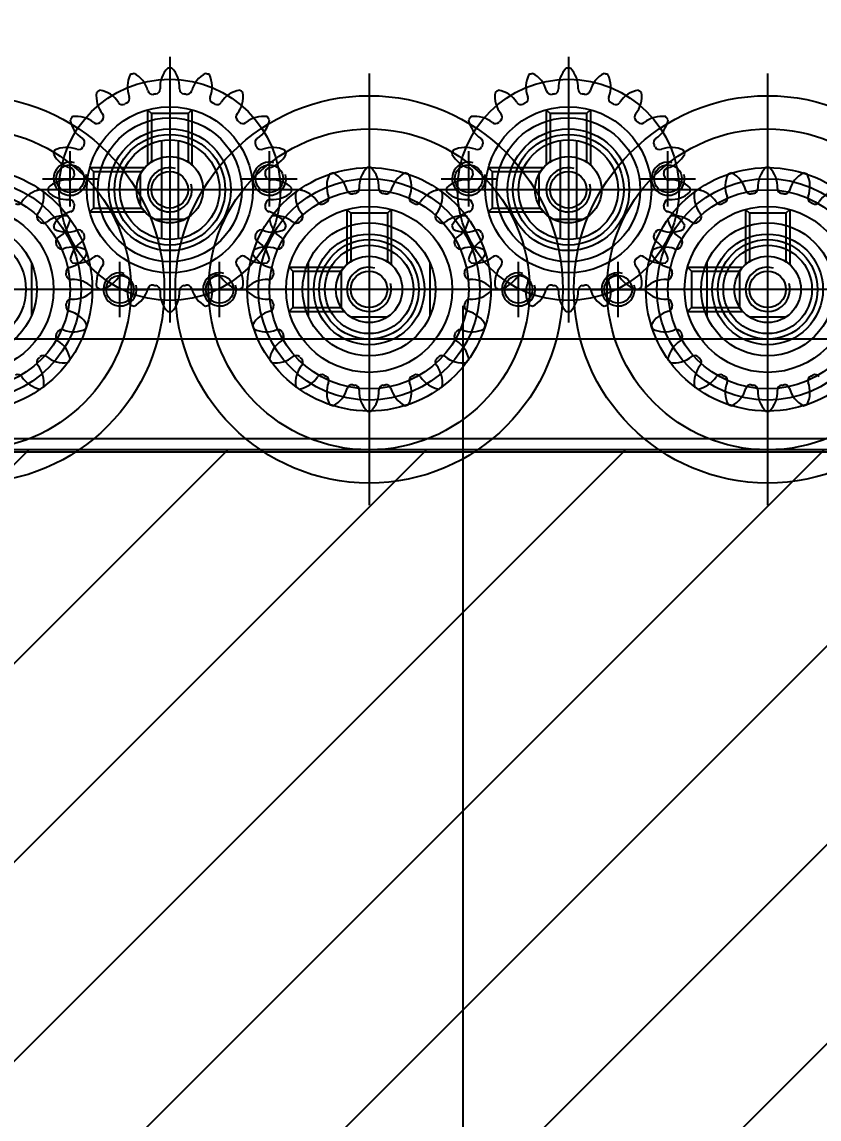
# Model space of a CAD drawing. Header units: inches. Extents: x 0 to 77285, y -118 to 40065.
# Drawn here: x 16660.3 to 16732.3, y 25935.1 to 26034.2 of the extents above; entities that cross this region are included whole.
import ezdxf

# ---------------------------------------------------------------- set-up
doc = ezdxf.new("R2010")
doc.units = ezdxf.units.IN
doc.header["$LTSCALE"] = 5
doc.header["$MEASUREMENT"] = 0
doc.layers.add('A', color=8, linetype='Continuous')
doc.styles.add('SCI', font='')
doc.styles.get('SCI').set_extended_font_data('Gulim')
doc.dimstyles.new('SCH', dxfattribs={"dimtxt": 2.5, "dimasz": 2, "dimexe": 1.25, "dimexo": 0.625, "dimtad": 1, "dimdec": 8, "dimtxsty": 'SCI', "dimcen": 2.5, "dimclrd": 4, "dimclre": 4, "dimclrt": 7, "dimadec": 8, "dimazin": 2, "dimtfac": 1, "dimtdec": 8, "dimtmove": 0, "dimatfit": 3, "dimfxl": 1, "dimarcsym": 0})

# ---------------------------------------------------------------- blocks, each defined once
blk = doc.blocks.new('A$Cc399747e')
h = blk.add_hatch()
h.set_pattern_fill('ANSI31', color=256, scale=4)
h.set_pattern_definition([(45, (8071.277, 63861.461), (-8.980256, 8.980256), [])])
h.paths.add_polyline_path([(891.797, 581), (491.797, 581), (491.797, 281), (891.797, 281)])
at = {"ltscale": 5}
for p, q in [((583.292, 574), (583.292, 268)), ((470.792, 271), (695.792, 271))]:
    blk.add_line(p, q, dxfattribs=at)
for p, q in [((555.797, 247), (555.797, 286)), ((591.797, 247), (591.797, 286)), ((491.797, 281), (891.797, 281)), ((491.797, 281), (891.797, 281)), ((555.797, 254.5), (555.797, 278.5)), ((591.797, 254.5), (591.797, 278.5)), ((554.14, 269.001), (557.454, 269.001)), ((561.297, 264.102), (561.297, 268.898)), ((573.797, 245.5), (573.797, 269.5)), ((586.297, 264.102), (586.297, 268.898)), ((590.14, 269.001), (593.454, 269.001)), ((597.297, 264.102), (597.297, 268.898)), ((609.797, 245.5), (609.797, 269.5)), ((622.297, 264.102), (622.297, 268.898)), ((563.026, 268.5), (558.033, 268.5)), ((558.383, 268.15), (558.033, 268.5)), ((558.298, 268.157), (558.298, 264.843)), ((558.383, 268.021), (558.383, 268.15)), ((562.676, 268.15), (558.383, 268.15)), ((563.026, 268.5), (562.676, 268.15)), ((562.676, 264.85), (562.676, 268.15)), ((599.026, 268.5), (594.033, 268.5)), ((594.383, 268.15), (594.033, 268.5)), ((594.298, 268.157), (594.298, 264.843)), ((594.383, 268.021), (594.383, 268.15)), ((598.676, 268.15), (594.383, 268.15)), ((599.026, 268.5), (598.676, 268.15)), ((598.676, 264.85), (598.676, 268.15)), ((536.297, 266.5), (575.297, 266.5)), ((543.797, 266.5), (567.797, 266.5)), ((572.297, 266.5), (611.297, 266.5)), ((579.797, 266.5), (603.797, 266.5)), ((608.297, 266.5), (647.297, 266.5)), ((615.797, 266.5), (639.797, 266.5)), ((558.383, 264.85), (558.033, 264.5)), ((558.383, 264.85), (558.383, 264.979)), ((562.676, 264.85), (558.383, 264.85)), ((563.026, 264.5), (562.676, 264.85)), ((594.383, 264.85), (594.033, 264.5)), ((594.383, 264.85), (594.383, 264.979)), ((598.676, 264.85), (594.383, 264.85)), ((599.026, 264.5), (598.676, 264.85)), ((553.797, 259.272), (553.797, 264.264)), ((554.147, 263.914), (553.797, 264.264)), ((554.147, 263.914), (554.277, 263.914)), ((554.147, 259.622), (554.147, 263.914)), ((557.318, 263.914), (557.447, 263.914)), ((557.447, 263.914), (557.797, 264.264)), ((557.447, 259.622), (557.447, 263.914)), ((557.797, 259.272), (557.797, 264.264)), ((563.026, 264.5), (558.033, 264.5)), ((589.797, 259.272), (589.797, 264.264)), ((590.147, 263.914), (589.797, 264.264)), ((590.147, 263.914), (590.277, 263.914)), ((590.147, 259.622), (590.147, 263.914)), ((593.318, 263.914), (593.447, 263.914)), ((593.447, 263.914), (593.797, 264.264)), ((593.447, 259.622), (593.447, 263.914)), ((593.797, 259.272), (593.797, 264.264)), ((599.026, 264.5), (594.033, 264.5)), ((573.797, 252), (573.797, 263)), ((609.797, 252), (609.797, 263)), ((573.047, 253.063), (573.047, 261.937)), ((574.547, 253.063), (574.547, 261.937)), ((609.047, 253.063), (609.047, 261.937)), ((610.547, 253.063), (610.547, 261.937)), ((575.22, 260.141), (572.374, 260.141)), ((611.22, 260.141), (608.374, 260.141)), ((553.797, 259.272), (554.147, 259.622)), ((554.147, 259.622), (557.447, 259.622)), ((557.797, 259.272), (557.447, 259.622)), ((581.026, 259.5), (576.033, 259.5)), ((576.383, 259.15), (576.033, 259.5)), ((576.383, 259.021), (576.383, 259.15)), ((580.676, 259.15), (576.383, 259.15)), ((576.438, 258.923), (576.438, 256.077)), ((581.026, 259.5), (580.676, 259.15)), ((580.676, 255.85), (580.676, 259.15)), ((589.797, 259.272), (590.147, 259.622)), ((590.147, 259.622), (593.447, 259.622)), ((593.797, 259.272), (593.447, 259.622)), ((617.026, 259.5), (612.033, 259.5)), ((612.383, 259.15), (612.033, 259.5)), ((612.383, 259.021), (612.383, 259.15)), ((616.676, 259.15), (612.383, 259.15)), ((612.438, 258.923), (612.438, 256.077)), ((617.026, 259.5), (616.676, 259.15)), ((616.676, 255.85), (616.676, 259.15)), ((561.797, 257.5), (585.797, 257.5)), ((568.297, 257.5), (579.297, 257.5)), ((597.797, 257.5), (621.797, 257.5)), ((604.297, 257.5), (615.297, 257.5)), ((576.383, 255.85), (576.033, 255.5)), ((576.383, 255.85), (576.383, 255.979)), ((580.676, 255.85), (576.383, 255.85)), ((581.026, 255.5), (580.676, 255.85)), ((612.383, 255.85), (612.033, 255.5)), ((612.383, 255.85), (612.383, 255.979)), ((616.676, 255.85), (612.383, 255.85)), ((617.026, 255.5), (616.676, 255.85)), ((571.797, 250.272), (571.797, 255.264)), ((572.147, 254.914), (571.797, 255.264)), ((572.147, 254.914), (572.277, 254.914)), ((572.147, 250.622), (572.147, 254.914)), ((575.318, 254.914), (575.447, 254.914)), ((575.447, 254.914), (575.797, 255.264)), ((575.447, 250.622), (575.447, 254.914)), ((575.797, 250.272), (575.797, 255.264)), ((581.026, 255.5), (576.033, 255.5)), ((607.797, 250.272), (607.797, 255.264)), ((608.147, 254.914), (607.797, 255.264)), ((608.147, 254.914), (608.277, 254.914)), ((608.147, 250.622), (608.147, 254.914)), ((611.318, 254.914), (611.447, 254.914)), ((611.447, 254.914), (611.797, 255.264)), ((611.447, 250.622), (611.447, 254.914)), ((611.797, 250.272), (611.797, 255.264)), ((617.026, 255.5), (612.033, 255.5)), ((571.797, 250.272), (572.147, 250.622)), ((572.147, 250.622), (575.447, 250.622)), ((575.797, 250.272), (575.447, 250.622)), ((607.797, 250.272), (608.147, 250.622)), ((608.147, 250.622), (611.447, 250.622)), ((611.797, 250.272), (611.447, 250.622))]:
    blk.add_line(p, q)
at = {"ltscale": 3}
for p, q in [((213.792, 281.2), (1040.797, 281.2)), ((213.792, 280), (1040.797, 280)), ((213.792, 280), (1040.797, 280)), ((555.797, 253.5), (555.797, 279.5)), ((591.797, 253.5), (591.797, 279.5)), ((569.297, 269), (569.297, 264)), ((578.297, 269), (578.297, 264)), ((605.297, 269), (605.297, 264)), ((614.297, 269), (614.297, 264)), ((542.797, 266.5), (568.797, 266.5)), ((571.797, 266.5), (566.797, 266.5)), ((580.797, 266.5), (575.797, 266.5)), ((578.797, 266.5), (604.797, 266.5)), ((607.797, 266.5), (602.797, 266.5)), ((616.797, 266.5), (611.797, 266.5)), ((614.797, 266.5), (640.797, 266.5)), ((573.797, 250), (573.797, 265)), ((609.797, 250), (609.797, 265)), ((564.797, 259), (564.797, 254)), ((582.797, 259), (582.797, 254)), ((600.797, 259), (600.797, 254)), ((618.797, 259), (618.797, 254)), ((566.297, 257.5), (581.297, 257.5)), ((602.297, 257.5), (617.297, 257.5)), ((567.297, 256.5), (562.297, 256.5)), ((585.297, 256.5), (580.297, 256.5)), ((603.297, 256.5), (598.297, 256.5)), ((621.297, 256.5), (616.297, 256.5))]:
    blk.add_line(p, q, dxfattribs=at)
for centre, radius in [((555.797, 266.5), 17.5), ((591.797, 266.5), 17.5), ((627.797, 266.5), 17.5), ((555.797, 266.5), 14.5), ((591.797, 266.5), 14.5), ((627.797, 266.5), 14.5), ((555.797, 266.5), 10), ((591.797, 266.5), 10), ((627.797, 266.5), 10), ((555.797, 266.5), 7.5), ((591.797, 266.5), 7.5), ((627.797, 266.5), 7.5), ((555.797, 266.5), 6), ((591.797, 266.5), 6), ((627.797, 266.5), 6), ((555.797, 266.5), 5), ((555.797, 266.5), 4.5), ((591.797, 266.5), 5), ((591.797, 266.5), 4.5), ((627.797, 266.5), 5), ((555.797, 266.5), 4), ((591.797, 266.5), 4), ((555.797, 266.5), 3), ((555.797, 266.5), 3), ((591.797, 266.5), 3), ((591.797, 266.5), 3), ((555.797, 266.5), 1.65), ((591.797, 266.5), 1.65), ((573.797, 257.5), 10), ((609.797, 257.5), 10), ((573.797, 257.5), 7.5), ((609.797, 257.5), 7.5), ((573.797, 257.5), 5), ((573.797, 257.5), 4.5), ((573.797, 257.5), 4.5), ((609.797, 257.5), 5), ((609.797, 257.5), 4.5), ((609.797, 257.5), 4.5), ((573.797, 257.5), 3), ((573.797, 257.5), 3), ((609.797, 257.5), 3), ((609.797, 257.5), 3), ((573.797, 257.5), 1.65), ((609.797, 257.5), 1.65)]:
    blk.add_circle(centre, radius)
for centre, radius in [((555.797, 266.5), 11), ((591.797, 266.5), 11), ((627.797, 266.5), 11), ((555.797, 266.5), 9), ((591.797, 266.5), 9), ((627.797, 266.5), 9), ((569.297, 266.5), 1.25), ((578.297, 266.5), 1.25), ((605.297, 266.5), 1.25), ((614.297, 266.5), 1.25), ((573.797, 257.5), 6.5), ((609.797, 257.5), 6.5), ((573.797, 257.5), 5.5), ((609.797, 257.5), 5.5), ((564.797, 256.5), 1.25), ((582.797, 256.5), 1.25), ((600.797, 256.5), 1.25), ((618.797, 256.5), 1.25)]:
    blk.add_circle(centre, radius, dxfattribs=at)
for centre, radius, start, end in [((554.47, 275.803), 2.5, 153.86546, 201.15785), ((555.797, 266.5), 11, 108, 108.94936), ((555.797, 266.5), 11, 107.05064, 108), ((551.403, 274.806), 2.5, 14.84215, 62.13454), ((557.409, 275.758), 2.5, 135.86546, 183.15785), ((555.797, 266.5), 11, 90, 90.94936), ((555.797, 266.5), 11, 89.05064, 90), ((554.185, 275.758), 2.5, 356.84215, 44.13454), ((560.191, 274.806), 2.5, 117.86546, 165.15785), ((555.797, 266.5), 11, 72, 72.94936), ((555.797, 266.5), 11, 71.05064, 72), ((557.125, 275.803), 2.5, 338.84215, 26.13454), ((590.47, 275.803), 2.5, 153.86546, 201.15785), ((591.797, 266.5), 11, 108, 108.94936), ((591.797, 266.5), 11, 107.05064, 108), ((587.403, 274.806), 2.5, 14.84215, 62.13454), ((593.409, 275.758), 2.5, 135.86546, 183.15785), ((591.797, 266.5), 11, 90, 90.94936), ((591.797, 266.5), 11, 89.05064, 90), ((590.185, 275.758), 2.5, 356.84215, 44.13454), ((596.191, 274.806), 2.5, 117.86546, 165.15785), ((591.797, 266.5), 11, 72, 72.94936), ((591.797, 266.5), 11, 71.05064, 72), ((593.125, 275.803), 2.5, 338.84215, 26.13454), ((554.472, 275.596), 0.442, 278.28904, 3.15785), ((557.122, 275.596), 0.442, 176.84215, 261.71096), ((590.472, 275.596), 0.442, 278.28904, 3.15785), ((593.122, 275.596), 0.442, 176.84215, 261.71096), ((551.726, 274.741), 0.442, 296.28904, 21.15785), ((554.247, 275.56), 0.442, 194.84215, 279.71096), ((555.797, 266.5), 8.75, 99, 99.71096), ((555.797, 266.5), 8.75, 98.28904, 99), ((555.797, 266.5), 8.75, 81, 81.71096), ((555.797, 266.5), 8.75, 80.28904, 81), ((557.348, 275.56), 0.442, 260.28904, 345.15785), ((559.868, 274.741), 0.442, 158.84215, 243.71096), ((562.543, 273.042), 2.5, 99.86546, 147.15785), ((559.935, 274.937), 2.5, 320.84215, 8.13454), ((555.797, 266.5), 11, 54, 54.94936), ((555.797, 266.5), 11, 53.05064, 54), ((587.66, 274.937), 2.5, 171.86546, 219.15785), ((591.797, 266.5), 11, 126, 126.94936), ((591.797, 266.5), 11, 125.05064, 126), ((585.052, 273.042), 2.5, 32.84215, 80.13454), ((587.726, 274.741), 0.442, 296.28904, 21.15785), ((590.247, 275.56), 0.442, 194.84215, 279.71096), ((591.797, 266.5), 8.75, 99, 99.71096), ((591.797, 266.5), 8.75, 98.28904, 99), ((591.797, 266.5), 8.75, 81, 81.71096), ((591.797, 266.5), 8.75, 80.28904, 81), ((593.348, 275.56), 0.442, 260.28904, 345.15785), ((595.868, 274.741), 0.442, 158.84215, 243.71096), ((598.543, 273.042), 2.5, 99.86546, 147.15785), ((595.935, 274.937), 2.5, 320.84215, 8.13454), ((591.797, 266.5), 11, 54, 54.94936), ((591.797, 266.5), 11, 53.05064, 54), ((623.66, 274.937), 2.5, 171.86546, 219.15785), ((627.797, 266.5), 11, 126, 126.94936), ((627.797, 266.5), 11, 125.05064, 126), ((621.052, 273.042), 2.5, 32.84215, 80.13454), ((551.523, 274.637), 0.442, 212.84215, 297.71096), ((555.797, 266.5), 8.75, 117, 117.71096), ((555.797, 266.5), 8.75, 116.28904, 117), ((555.797, 266.5), 8.75, 63, 63.71096), ((555.797, 266.5), 8.75, 62.28904, 63), ((560.071, 274.637), 0.442, 242.28904, 327.15785), ((587.523, 274.637), 0.442, 212.84215, 297.71096), ((591.797, 266.5), 8.75, 117, 117.71096), ((591.797, 266.5), 8.75, 116.28904, 117), ((591.797, 266.5), 8.75, 63, 63.71096), ((591.797, 266.5), 8.75, 62.28904, 63), ((596.071, 274.637), 0.442, 242.28904, 327.15785), ((623.523, 274.637), 0.442, 212.84215, 297.71096), ((562.215, 273.08), 0.442, 140.84215, 225.71096), ((555.797, 266.5), 8.75, 45, 45.71096), ((555.797, 266.5), 8.75, 44.28904, 45), ((564.234, 270.637), 2.5, 81.86546, 129.15785), ((562.339, 273.246), 2.5, 302.84215, 350.13454), ((555.797, 266.5), 11, 36, 36.94936), ((555.797, 266.5), 11, 35.05064, 36), ((591.797, 266.5), 11, 144, 144.94936), ((585.255, 273.246), 2.5, 189.86546, 237.15785), ((591.797, 266.5), 11, 143.05064, 144), ((583.36, 270.637), 2.5, 50.84215, 98.13454), ((591.797, 266.5), 8.75, 135, 135.71096), ((591.797, 266.5), 8.75, 134.28904, 135), ((585.379, 273.08), 0.442, 314.28904, 39.15785), ((598.215, 273.08), 0.442, 140.84215, 225.71096), ((591.797, 266.5), 8.75, 45, 45.71096), ((591.797, 266.5), 8.75, 44.28904, 45), ((600.234, 270.637), 2.5, 81.86546, 129.15785), ((598.339, 273.246), 2.5, 302.84215, 350.13454), ((591.797, 266.5), 11, 36, 36.94936), ((591.797, 266.5), 11, 35.05064, 36), ((627.797, 266.5), 11, 144, 144.94936), ((621.255, 273.246), 2.5, 189.86546, 237.15785), ((627.797, 266.5), 11, 143.05064, 144), ((619.36, 270.637), 2.5, 50.84215, 98.13454), ((627.797, 266.5), 8.75, 135, 135.71096), ((627.797, 266.5), 8.75, 134.28904, 135), ((621.379, 273.08), 0.442, 314.28904, 39.15785), ((562.377, 272.918), 0.442, 224.28904, 309.15785), ((585.218, 272.918), 0.442, 230.84215, 315.71096), ((598.377, 272.918), 0.442, 224.28904, 309.15785), ((621.218, 272.918), 0.442, 230.84215, 315.71096), ((563.935, 270.774), 0.442, 122.84215, 207.71096), ((583.66, 270.774), 0.442, 332.28904, 57.15785), ((599.935, 270.774), 0.442, 122.84215, 207.71096), ((619.66, 270.774), 0.442, 332.28904, 57.15785), ((555.797, 266.5), 8.75, 27, 27.71096), ((555.797, 266.5), 8.75, 26.28904, 27), ((564.038, 270.571), 0.442, 206.28904, 291.15785), ((565.1, 267.828), 2.5, 63.86546, 111.15785), ((564.104, 270.894), 2.5, 284.84215, 332.13454), ((555.797, 266.5), 11, 18, 18.94936), ((555.797, 266.5), 11, 17.05064, 18), ((591.797, 266.5), 11, 162, 162.94936), ((583.491, 270.894), 2.5, 207.86546, 255.15785), ((591.797, 266.5), 11, 161.05064, 162), ((582.495, 267.828), 2.5, 68.84215, 116.13454), ((583.556, 270.571), 0.442, 248.84215, 333.71096), ((591.797, 266.5), 8.75, 153, 153.71096), ((591.797, 266.5), 8.75, 152.28904, 153), ((591.797, 266.5), 8.75, 27, 27.71096), ((591.797, 266.5), 8.75, 26.28904, 27), ((600.038, 270.571), 0.442, 206.28904, 291.15785), ((601.1, 267.828), 2.5, 63.86546, 111.15785), ((600.104, 270.894), 2.5, 284.84215, 332.13454), ((591.797, 266.5), 11, 18, 18.94936), ((591.797, 266.5), 11, 17.05064, 18), ((627.797, 266.5), 11, 162, 162.94936), ((619.491, 270.894), 2.5, 207.86546, 255.15785), ((627.797, 266.5), 11, 161.05064, 162), ((618.495, 267.828), 2.5, 68.84215, 116.13454), ((619.556, 270.571), 0.442, 248.84215, 333.71096), ((627.797, 266.5), 8.75, 153, 153.71096), ((627.797, 266.5), 8.75, 152.28904, 153), ((555.797, 266.5), 2, 255, 195), ((564.857, 268.051), 0.442, 104.84215, 189.71096), ((555.797, 266.5), 8.75, 9, 9.71096), ((555.797, 266.5), 8.75, 8.28904, 9), ((564.893, 267.825), 0.442, 188.28904, 273.15785), ((572.47, 266.803), 2.5, 153.86546, 201.15785), ((573.797, 257.5), 11, 108, 108.94936), ((573.797, 257.5), 11, 107.05064, 108), ((569.403, 265.806), 2.5, 14.84215, 62.13454), ((575.409, 266.758), 2.5, 135.86546, 183.15785), ((573.797, 257.5), 11, 90, 90.94936), ((573.797, 257.5), 11, 89.05064, 90), ((572.185, 266.758), 2.5, 356.84215, 44.13454), ((578.191, 265.806), 2.5, 117.86546, 165.15785), ((573.797, 257.5), 11, 72, 72.94936), ((573.797, 257.5), 11, 71.05064, 72), ((575.125, 266.803), 2.5, 338.84215, 26.13454), ((582.702, 267.825), 0.442, 266.84215, 351.71096), ((582.737, 268.051), 0.442, 350.28904, 75.15785), ((591.797, 266.5), 8.75, 171, 171.71096), ((591.797, 266.5), 8.75, 170.28904, 171), ((591.797, 266.5), 2, 255, 195), ((600.857, 268.051), 0.442, 104.84215, 189.71096), ((591.797, 266.5), 8.75, 9, 9.71096), ((591.797, 266.5), 8.75, 8.28904, 9), ((600.893, 267.825), 0.442, 188.28904, 273.15785), ((608.47, 266.803), 2.5, 153.86546, 201.15785), ((609.797, 257.5), 11, 108, 108.94936), ((609.797, 257.5), 11, 107.05064, 108), ((605.403, 265.806), 2.5, 14.84215, 62.13454), ((611.409, 266.758), 2.5, 135.86546, 183.15785), ((609.797, 257.5), 11, 90, 90.94936), ((609.797, 257.5), 11, 89.05064, 90), ((608.185, 266.758), 2.5, 356.84215, 44.13454), ((614.191, 265.806), 2.5, 117.86546, 165.15785), ((609.797, 257.5), 11, 72, 72.94936), ((609.797, 257.5), 11, 71.05064, 72), ((611.125, 266.803), 2.5, 338.84215, 26.13454), ((618.702, 267.825), 0.442, 266.84215, 351.71096), ((618.737, 268.051), 0.442, 350.28904, 75.15785), ((627.797, 266.5), 8.75, 171, 171.71096), ((627.797, 266.5), 8.75, 170.28904, 171), ((565.055, 264.888), 2.5, 45.86546, 93.15785), ((555.797, 266.5), 11, 360, 0.94936), ((591.797, 266.5), 11, 179.05064, 180), ((582.54, 264.888), 2.5, 86.84215, 134.13454), ((601.055, 264.888), 2.5, 45.86546, 93.15785), ((591.797, 266.5), 11, 360, 0.94936), ((627.797, 266.5), 11, 179.05064, 180), ((618.54, 264.888), 2.5, 86.84215, 134.13454), ((565.055, 268.112), 2.5, 266.84215, 314.13454), ((555.797, 266.5), 11, 359.05064, 0), ((569.66, 265.937), 2.5, 171.86546, 219.15785), ((573.797, 257.5), 11, 126, 126.94936), ((573.797, 257.5), 11, 125.05064, 126), ((567.052, 264.042), 2.5, 32.84215, 80.13454), ((569.726, 265.741), 0.442, 296.28904, 21.15785), ((572.247, 266.56), 0.442, 194.84215, 279.71096), ((573.797, 257.5), 8.75, 99, 99.71096), ((573.797, 257.5), 8.75, 98.28904, 99), ((572.472, 266.596), 0.442, 278.28904, 3.15785), ((575.122, 266.596), 0.442, 176.84215, 261.71096), ((573.797, 257.5), 8.75, 81, 81.71096), ((573.797, 257.5), 8.75, 80.28904, 81), ((575.348, 266.56), 0.442, 260.28904, 345.15785), ((577.868, 265.741), 0.442, 158.84215, 243.71096), ((580.543, 264.042), 2.5, 99.86546, 147.15785), ((577.935, 265.937), 2.5, 320.84215, 8.13454), ((573.797, 257.5), 11, 54, 54.94936), ((573.797, 257.5), 11, 53.05064, 54), ((591.797, 266.5), 11, 180, 180.94936), ((582.54, 268.112), 2.5, 225.86546, 273.15785), ((601.055, 268.112), 2.5, 266.84215, 314.13454), ((591.797, 266.5), 11, 359.05064, 0), ((605.66, 265.937), 2.5, 171.86546, 219.15785), ((609.797, 257.5), 11, 126, 126.94936), ((609.797, 257.5), 11, 125.05064, 126), ((603.052, 264.042), 2.5, 32.84215, 80.13454), ((605.726, 265.741), 0.442, 296.28904, 21.15785), ((608.247, 266.56), 0.442, 194.84215, 279.71096), ((609.797, 257.5), 8.75, 99, 99.71096), ((609.797, 257.5), 8.75, 98.28904, 99), ((608.472, 266.596), 0.442, 278.28904, 3.15785), ((611.122, 266.596), 0.442, 176.84215, 261.71096), ((609.797, 257.5), 8.75, 81, 81.71096), ((609.797, 257.5), 8.75, 80.28904, 81), ((611.348, 266.56), 0.442, 260.28904, 345.15785), ((613.868, 265.741), 0.442, 158.84215, 243.71096), ((616.543, 264.042), 2.5, 99.86546, 147.15785), ((613.935, 265.937), 2.5, 320.84215, 8.13454), ((609.797, 257.5), 11, 54, 54.94936), ((609.797, 257.5), 11, 53.05064, 54), ((627.797, 266.5), 11, 180, 180.94936), ((618.54, 268.112), 2.5, 225.86546, 273.15785), ((564.857, 264.95), 0.442, 170.28904, 255.15785), ((555.797, 266.5), 8.75, 350.28904, 351), ((555.797, 266.5), 8.75, 351, 351.71096), ((564.893, 265.175), 0.442, 86.84215, 171.71096), ((569.523, 265.637), 0.442, 212.84215, 297.71096), ((573.797, 257.5), 8.75, 117, 117.71096), ((573.797, 257.5), 8.75, 116.28904, 117), ((573.797, 257.5), 8.75, 63, 63.71096), ((573.797, 257.5), 8.75, 62.28904, 63), ((578.071, 265.637), 0.442, 242.28904, 327.15785), ((582.702, 265.175), 0.442, 8.28904, 93.15785), ((582.737, 264.95), 0.442, 284.84215, 9.71096), ((591.797, 266.5), 8.75, 188.28904, 189), ((591.797, 266.5), 8.75, 189, 189.71096), ((600.857, 264.95), 0.442, 170.28904, 255.15785), ((591.797, 266.5), 8.75, 350.28904, 351), ((591.797, 266.5), 8.75, 351, 351.71096), ((600.893, 265.175), 0.442, 86.84215, 171.71096), ((605.523, 265.637), 0.442, 212.84215, 297.71096), ((609.797, 257.5), 8.75, 117, 117.71096), ((609.797, 257.5), 8.75, 116.28904, 117), ((609.797, 257.5), 8.75, 63, 63.71096), ((609.797, 257.5), 8.75, 62.28904, 63), ((614.071, 265.637), 0.442, 242.28904, 327.15785), ((618.702, 265.175), 0.442, 8.28904, 93.15785), ((618.737, 264.95), 0.442, 284.84215, 9.71096), ((627.797, 266.5), 8.75, 188.28904, 189), ((627.797, 266.5), 8.75, 189, 189.71096), ((564.104, 262.106), 2.5, 27.86546, 75.15785), ((573.797, 257.5), 11, 144, 144.94936), ((567.255, 264.246), 2.5, 189.86546, 237.15785), ((573.797, 257.5), 11, 143.05064, 144), ((565.36, 261.637), 2.5, 50.84215, 98.13454), ((573.797, 257.5), 8.75, 134.28904, 135), ((567.379, 264.08), 0.442, 314.28904, 39.15785), ((580.215, 264.08), 0.442, 140.84215, 225.71096), ((573.797, 257.5), 8.75, 45, 45.71096), ((582.234, 261.637), 2.5, 81.86546, 129.15785), ((583.491, 262.106), 2.5, 104.84215, 152.13454), ((580.339, 264.246), 2.5, 302.84215, 350.13454), ((573.797, 257.5), 11, 36, 36.94936), ((573.797, 257.5), 11, 35.05064, 36), ((600.104, 262.106), 2.5, 27.86546, 75.15785), ((609.797, 257.5), 11, 144, 144.94936), ((603.255, 264.246), 2.5, 189.86546, 237.15785), ((609.797, 257.5), 11, 143.05064, 144), ((601.36, 261.637), 2.5, 50.84215, 98.13454), ((609.797, 257.5), 8.75, 134.28904, 135), ((603.379, 264.08), 0.442, 314.28904, 39.15785), ((616.215, 264.08), 0.442, 140.84215, 225.71096), ((609.797, 257.5), 8.75, 45, 45.71096), ((618.234, 261.637), 2.5, 81.86546, 129.15785), ((619.491, 262.106), 2.5, 104.84215, 152.13454), ((616.339, 264.246), 2.5, 302.84215, 350.13454), ((609.797, 257.5), 11, 36, 36.94936), ((609.797, 257.5), 11, 35.05064, 36), ((564.038, 262.429), 0.442, 68.84215, 153.71096), ((565.1, 265.172), 2.5, 248.84215, 296.13454), ((555.797, 266.5), 11, 341.05064, 342), ((555.797, 266.5), 11, 342, 342.94936), ((567.218, 263.918), 0.442, 230.84215, 315.71096), ((573.797, 257.5), 8.75, 135, 135.71096), ((573.797, 257.5), 8.75, 44.28904, 45), ((580.377, 263.918), 0.442, 224.28904, 309.15785), ((591.797, 266.5), 11, 197.05064, 198), ((591.797, 266.5), 11, 198, 198.94936), ((582.495, 265.172), 2.5, 243.86546, 291.15785), ((583.556, 262.429), 0.442, 26.28904, 111.15785), ((600.038, 262.429), 0.442, 68.84215, 153.71096), ((601.1, 265.172), 2.5, 248.84215, 296.13454), ((591.797, 266.5), 11, 341.05064, 342), ((591.797, 266.5), 11, 342, 342.94936), ((603.218, 263.918), 0.442, 230.84215, 315.71096), ((609.797, 257.5), 8.75, 135, 135.71096), ((609.797, 257.5), 8.75, 44.28904, 45), ((616.377, 263.918), 0.442, 224.28904, 309.15785), ((627.797, 266.5), 11, 197.05064, 198), ((627.797, 266.5), 11, 198, 198.94936), ((618.495, 265.172), 2.5, 243.86546, 291.15785), ((619.556, 262.429), 0.442, 26.28904, 111.15785), ((563.935, 262.226), 0.442, 152.28904, 237.15785), ((555.797, 266.5), 8.75, 332.28904, 333), ((555.797, 266.5), 8.75, 333, 333.71096), ((562.339, 259.754), 2.5, 9.86546, 57.15785), ((565.66, 261.774), 0.442, 332.28904, 57.15785), ((581.935, 261.774), 0.442, 122.84215, 207.71096), ((585.255, 259.754), 2.5, 122.84215, 170.13454), ((583.66, 262.226), 0.442, 302.84215, 27.71096), ((591.797, 266.5), 8.75, 206.28904, 207), ((591.797, 266.5), 8.75, 207, 207.71096), ((599.935, 262.226), 0.442, 152.28904, 237.15785), ((591.797, 266.5), 8.75, 332.28904, 333), ((591.797, 266.5), 8.75, 333, 333.71096), ((598.339, 259.754), 2.5, 9.86546, 57.15785), ((601.66, 261.774), 0.442, 332.28904, 57.15785), ((617.935, 261.774), 0.442, 122.84215, 207.71096), ((621.255, 259.754), 2.5, 122.84215, 170.13454), ((619.66, 262.226), 0.442, 302.84215, 27.71096), ((627.797, 266.5), 8.75, 206.28904, 207), ((627.797, 266.5), 8.75, 207, 207.71096), ((573.797, 257.5), 11, 162, 162.94936), ((565.491, 261.894), 2.5, 207.86546, 255.15785), ((573.797, 257.5), 11, 161.05064, 162), ((564.495, 258.828), 2.5, 68.84215, 116.13454), ((565.556, 261.571), 0.442, 248.84215, 333.71096), ((573.797, 257.5), 8.75, 153, 153.71096), ((573.797, 257.5), 8.75, 152.28904, 153), ((573.797, 257.5), 8.75, 27, 27.71096), ((573.797, 257.5), 8.75, 26.28904, 27), ((582.038, 261.571), 0.442, 206.28904, 291.15785), ((583.1, 258.828), 2.5, 63.86546, 111.15785), ((582.104, 261.894), 2.5, 284.84215, 332.13454), ((573.797, 257.5), 11, 18, 18.94936), ((573.797, 257.5), 11, 17.05064, 18), ((609.797, 257.5), 11, 162, 162.94936), ((601.491, 261.894), 2.5, 207.86546, 255.15785), ((609.797, 257.5), 11, 161.05064, 162), ((600.495, 258.828), 2.5, 68.84215, 116.13454), ((601.556, 261.571), 0.442, 248.84215, 333.71096), ((609.797, 257.5), 8.75, 153, 153.71096), ((609.797, 257.5), 8.75, 152.28904, 153), ((609.797, 257.5), 8.75, 27, 27.71096), ((609.797, 257.5), 8.75, 26.28904, 27), ((618.038, 261.571), 0.442, 206.28904, 291.15785), ((619.1, 258.828), 2.5, 63.86546, 111.15785), ((618.104, 261.894), 2.5, 284.84215, 332.13454), ((609.797, 257.5), 11, 18, 18.94936), ((609.797, 257.5), 11, 17.05064, 18), ((562.215, 259.921), 0.442, 134.28904, 219.15785), ((555.797, 266.5), 8.75, 314.28904, 315), ((555.797, 266.5), 8.75, 315, 315.71096), ((562.377, 260.082), 0.442, 50.84215, 135.71096), ((564.234, 262.363), 2.5, 230.84215, 278.13454), ((555.797, 266.5), 11, 323.05064, 324), ((555.797, 266.5), 11, 324, 324.94936), ((591.797, 266.5), 11, 215.05064, 216), ((591.797, 266.5), 11, 216, 216.94936), ((583.36, 262.363), 2.5, 261.86546, 309.15785), ((585.218, 260.082), 0.442, 44.28904, 129.15785), ((591.797, 266.5), 8.75, 224.28904, 225), ((591.797, 266.5), 8.75, 225, 225.71096), ((585.379, 259.921), 0.442, 320.84215, 45.71096), ((598.215, 259.921), 0.442, 134.28904, 219.15785), ((591.797, 266.5), 8.75, 314.28904, 315), ((591.797, 266.5), 8.75, 315, 315.71096), ((598.377, 260.082), 0.442, 50.84215, 135.71096), ((600.234, 262.363), 2.5, 230.84215, 278.13454), ((591.797, 266.5), 11, 323.05064, 324), ((591.797, 266.5), 11, 324, 324.94936), ((627.797, 266.5), 11, 215.05064, 216), ((627.797, 266.5), 11, 216, 216.94936), ((619.36, 262.363), 2.5, 261.86546, 309.15785), ((621.218, 260.082), 0.442, 44.28904, 129.15785), ((627.797, 266.5), 8.75, 224.28904, 225), ((627.797, 266.5), 8.75, 225, 225.71096), ((621.379, 259.921), 0.442, 320.84215, 45.71096), ((551.523, 258.363), 0.442, 62.28904, 147.15785), ((555.797, 266.5), 8.75, 242.28904, 243), ((555.797, 266.5), 8.75, 297, 297.71096), ((560.071, 258.363), 0.442, 32.84215, 117.71096), ((559.935, 258.063), 2.5, 351.86546, 39.15785), ((564.702, 258.825), 0.442, 266.84215, 351.71096), ((564.737, 259.051), 0.442, 350.28904, 75.15785), ((573.797, 257.5), 8.75, 171, 171.71096), ((573.797, 257.5), 8.75, 170.28904, 171), ((573.797, 257.5), 2, 255, 195), ((582.857, 259.051), 0.442, 104.84215, 189.71096), ((573.797, 257.5), 8.75, 9, 9.71096), ((573.797, 257.5), 8.75, 8.28904, 9), ((582.893, 258.825), 0.442, 188.28904, 273.15785), ((587.66, 258.063), 2.5, 140.84215, 188.13454), ((587.523, 258.363), 0.442, 62.28904, 147.15785), ((591.797, 266.5), 8.75, 242.28904, 243), ((591.797, 266.5), 8.75, 297, 297.71096), ((596.071, 258.363), 0.442, 32.84215, 117.71096), ((595.935, 258.063), 2.5, 351.86546, 39.15785), ((600.702, 258.825), 0.442, 266.84215, 351.71096), ((600.737, 259.051), 0.442, 350.28904, 75.15785), ((609.797, 257.5), 8.75, 171, 171.71096), ((609.797, 257.5), 8.75, 170.28904, 171), ((609.797, 257.5), 2, 255, 195), ((618.857, 259.051), 0.442, 104.84215, 189.71096), ((609.797, 257.5), 8.75, 9, 9.71096), ((609.797, 257.5), 8.75, 8.28904, 9), ((618.893, 258.825), 0.442, 188.28904, 273.15785), ((623.66, 258.063), 2.5, 140.84215, 188.13454), ((623.523, 258.363), 0.442, 62.28904, 147.15785), ((549.052, 259.958), 2.5, 279.86546, 327.15785), ((555.797, 266.5), 8.75, 243, 243.71096), ((551.726, 258.259), 0.442, 338.84215, 63.71096), ((554.47, 257.197), 2.5, 158.84215, 206.13454), ((554.247, 257.44), 0.442, 80.28904, 165.15785), ((555.797, 266.5), 8.75, 260.28904, 261), ((555.797, 266.5), 8.75, 261, 261.71096), ((554.472, 257.405), 0.442, 356.84215, 81.71096), ((557.122, 257.405), 0.442, 98.28904, 183.15785), ((555.797, 266.5), 8.75, 278.28904, 279), ((555.797, 266.5), 8.75, 279, 279.71096), ((557.348, 257.44), 0.442, 14.84215, 99.71096), ((557.125, 257.197), 2.5, 333.86546, 21.15785), ((559.868, 258.259), 0.442, 116.28904, 201.15785), ((555.797, 266.5), 8.75, 296.28904, 297), ((562.543, 259.958), 2.5, 212.84215, 260.13454), ((564.54, 255.888), 2.5, 86.84215, 134.13454), ((583.055, 255.888), 2.5, 45.86546, 93.15785), ((585.052, 259.958), 2.5, 279.86546, 327.15785), ((591.797, 266.5), 8.75, 243, 243.71096), ((587.726, 258.259), 0.442, 338.84215, 63.71096), ((590.47, 257.197), 2.5, 158.84215, 206.13454), ((590.247, 257.44), 0.442, 80.28904, 165.15785), ((591.797, 266.5), 8.75, 260.28904, 261), ((591.797, 266.5), 8.75, 261, 261.71096), ((590.472, 257.405), 0.442, 356.84215, 81.71096), ((593.122, 257.405), 0.442, 98.28904, 183.15785), ((591.797, 266.5), 8.75, 278.28904, 279), ((591.797, 266.5), 8.75, 279, 279.71096), ((593.348, 257.44), 0.442, 14.84215, 99.71096), ((593.125, 257.197), 2.5, 333.86546, 21.15785), ((595.868, 258.259), 0.442, 116.28904, 201.15785), ((591.797, 266.5), 8.75, 296.28904, 297), ((598.543, 259.958), 2.5, 212.84215, 260.13454), ((600.54, 255.888), 2.5, 86.84215, 134.13454), ((619.055, 255.888), 2.5, 45.86546, 93.15785), ((621.052, 259.958), 2.5, 279.86546, 327.15785), ((551.403, 258.194), 2.5, 297.86546, 345.15785), ((557.409, 257.242), 2.5, 176.84215, 224.13454), ((554.185, 257.242), 2.5, 315.86546, 3.15785), ((560.191, 258.194), 2.5, 194.84215, 242.13454), ((555.797, 266.5), 11, 305.05064, 306), ((555.797, 266.5), 11, 306, 306.94936), ((573.797, 257.5), 11, 179.05064, 180), ((573.797, 257.5), 11, 180, 180.94936), ((564.54, 259.112), 2.5, 225.86546, 273.15785), ((583.055, 259.112), 2.5, 266.84215, 314.13454), ((573.797, 257.5), 11, 360, 0.94936), ((573.797, 257.5), 11, 359.05064, 0), ((591.797, 266.5), 11, 233.05064, 234), ((591.797, 266.5), 11, 234, 234.94936), ((587.403, 258.194), 2.5, 297.86546, 345.15785), ((593.409, 257.242), 2.5, 176.84215, 224.13454), ((590.185, 257.242), 2.5, 315.86546, 3.15785), ((596.191, 258.194), 2.5, 194.84215, 242.13454), ((591.797, 266.5), 11, 305.05064, 306), ((591.797, 266.5), 11, 306, 306.94936), ((609.797, 257.5), 11, 179.05064, 180), ((609.797, 257.5), 11, 180, 180.94936), ((600.54, 259.112), 2.5, 225.86546, 273.15785), ((619.055, 259.112), 2.5, 266.84215, 314.13454), ((609.797, 257.5), 11, 360, 0.94936), ((609.797, 257.5), 11, 359.05064, 0), ((627.797, 266.5), 11, 233.05064, 234), ((627.797, 266.5), 11, 234, 234.94936), ((555.797, 266.5), 11, 251.05064, 252), ((555.797, 266.5), 11, 252, 252.94936), ((555.797, 266.5), 11, 287.05064, 288), ((555.797, 266.5), 11, 288, 288.94936), ((564.702, 256.175), 0.442, 8.28904, 93.15785), ((564.737, 255.95), 0.442, 284.84215, 9.71096), ((573.797, 257.5), 8.75, 188.28904, 189), ((573.797, 257.5), 8.75, 189, 189.71096), ((582.857, 255.95), 0.442, 170.28904, 255.15785), ((573.797, 257.5), 8.75, 350.28904, 351), ((573.797, 257.5), 8.75, 351, 351.71096), ((582.893, 256.175), 0.442, 86.84215, 171.71096), ((591.797, 266.5), 11, 251.05064, 252), ((591.797, 266.5), 11, 252, 252.94936), ((591.797, 266.5), 11, 287.05064, 288), ((591.797, 266.5), 11, 288, 288.94936), ((600.702, 256.175), 0.442, 8.28904, 93.15785), ((600.737, 255.95), 0.442, 284.84215, 9.71096), ((609.797, 257.5), 8.75, 188.28904, 189), ((609.797, 257.5), 8.75, 189, 189.71096), ((618.857, 255.95), 0.442, 170.28904, 255.15785), ((609.797, 257.5), 8.75, 350.28904, 351), ((609.797, 257.5), 8.75, 351, 351.71096), ((618.893, 256.175), 0.442, 86.84215, 171.71096), ((555.797, 266.5), 11, 269.05064, 270), ((555.797, 266.5), 11, 270, 270.94936), ((565.491, 253.106), 2.5, 104.84215, 152.13454), ((582.104, 253.106), 2.5, 27.86546, 75.15785), ((591.797, 266.5), 11, 269.05064, 270), ((591.797, 266.5), 11, 270, 270.94936), ((601.491, 253.106), 2.5, 104.84215, 152.13454), ((618.104, 253.106), 2.5, 27.86546, 75.15785), ((573.797, 257.5), 11, 197.05064, 198), ((573.797, 257.5), 11, 198, 198.94936), ((564.495, 256.172), 2.5, 243.86546, 291.15785), ((565.556, 253.429), 0.442, 26.28904, 111.15785), ((582.038, 253.429), 0.442, 68.84215, 153.71096), ((583.1, 256.172), 2.5, 248.84215, 296.13454), ((573.797, 257.5), 11, 341.05064, 342), ((573.797, 257.5), 11, 342, 342.94936), ((609.797, 257.5), 11, 197.05064, 198), ((609.797, 257.5), 11, 198, 198.94936), ((600.495, 256.172), 2.5, 243.86546, 291.15785), ((601.556, 253.429), 0.442, 26.28904, 111.15785), ((618.038, 253.429), 0.442, 68.84215, 153.71096), ((619.1, 256.172), 2.5, 248.84215, 296.13454), ((609.797, 257.5), 11, 341.05064, 342), ((609.797, 257.5), 11, 342, 342.94936), ((567.255, 250.754), 2.5, 122.84215, 170.13454), ((565.66, 253.226), 0.442, 302.84215, 27.71096), ((573.797, 257.5), 8.75, 206.28904, 207), ((573.797, 257.5), 8.75, 207, 207.71096), ((581.935, 253.226), 0.442, 152.28904, 237.15785), ((573.797, 257.5), 8.75, 332.28904, 333), ((573.797, 257.5), 8.75, 333, 333.71096), ((580.339, 250.754), 2.5, 9.86546, 57.15785), ((603.255, 250.754), 2.5, 122.84215, 170.13454), ((601.66, 253.226), 0.442, 302.84215, 27.71096), ((609.797, 257.5), 8.75, 206.28904, 207), ((609.797, 257.5), 8.75, 207, 207.71096), ((617.935, 253.226), 0.442, 152.28904, 237.15785), ((609.797, 257.5), 8.75, 332.28904, 333), ((609.797, 257.5), 8.75, 333, 333.71096), ((616.339, 250.754), 2.5, 9.86546, 57.15785), ((573.797, 257.5), 11, 215.05064, 216), ((573.797, 257.5), 11, 216, 216.94936), ((565.36, 253.363), 2.5, 261.86546, 309.15785), ((567.218, 251.082), 0.442, 44.28904, 129.15785), ((573.797, 257.5), 8.75, 224.28904, 225), ((573.797, 257.5), 8.75, 225, 225.71096), ((567.379, 250.921), 0.442, 320.84215, 45.71096), ((580.215, 250.921), 0.442, 134.28904, 219.15785), ((573.797, 257.5), 8.75, 314.28904, 315), ((573.797, 257.5), 8.75, 315, 315.71096), ((580.377, 251.082), 0.442, 50.84215, 135.71096), ((582.234, 253.363), 2.5, 230.84215, 278.13454), ((573.797, 257.5), 11, 323.05064, 324), ((573.797, 257.5), 11, 324, 324.94936), ((609.797, 257.5), 11, 215.05064, 216), ((609.797, 257.5), 11, 216, 216.94936), ((601.36, 253.363), 2.5, 261.86546, 309.15785), ((603.218, 251.082), 0.442, 44.28904, 129.15785), ((609.797, 257.5), 8.75, 224.28904, 225), ((609.797, 257.5), 8.75, 225, 225.71096), ((603.379, 250.921), 0.442, 320.84215, 45.71096), ((616.215, 250.921), 0.442, 134.28904, 219.15785), ((609.797, 257.5), 8.75, 314.28904, 315), ((609.797, 257.5), 8.75, 315, 315.71096), ((616.377, 251.082), 0.442, 50.84215, 135.71096), ((618.234, 253.363), 2.5, 230.84215, 278.13454), ((609.797, 257.5), 11, 323.05064, 324), ((609.797, 257.5), 11, 324, 324.94936), ((569.66, 249.063), 2.5, 140.84215, 188.13454), ((577.935, 249.063), 2.5, 351.86546, 39.15785), ((605.66, 249.063), 2.5, 140.84215, 188.13454), ((613.935, 249.063), 2.5, 351.86546, 39.15785), ((567.052, 250.958), 2.5, 279.86546, 327.15785), ((569.523, 249.363), 0.442, 62.28904, 147.15785), ((573.797, 257.5), 8.75, 242.28904, 243), ((573.797, 257.5), 8.75, 243, 243.71096), ((569.726, 249.259), 0.442, 338.84215, 63.71096), ((572.47, 248.197), 2.5, 158.84215, 206.13454), ((572.247, 248.44), 0.442, 80.28904, 165.15785), ((573.797, 257.5), 8.75, 260.28904, 261), ((573.797, 257.5), 8.75, 261, 261.71096), ((572.472, 248.405), 0.442, 356.84215, 81.71096), ((575.122, 248.405), 0.442, 98.28904, 183.15785), ((573.797, 257.5), 8.75, 278.28904, 279), ((573.797, 257.5), 8.75, 279, 279.71096), ((575.348, 248.44), 0.442, 14.84215, 99.71096), ((575.125, 248.197), 2.5, 333.86546, 21.15785), ((577.868, 249.259), 0.442, 116.28904, 201.15785), ((573.797, 257.5), 8.75, 296.28904, 297), ((573.797, 257.5), 8.75, 297, 297.71096), ((578.071, 249.363), 0.442, 32.84215, 117.71096), ((580.543, 250.958), 2.5, 212.84215, 260.13454), ((603.052, 250.958), 2.5, 279.86546, 327.15785), ((605.523, 249.363), 0.442, 62.28904, 147.15785), ((609.797, 257.5), 8.75, 242.28904, 243), ((609.797, 257.5), 8.75, 243, 243.71096), ((605.726, 249.259), 0.442, 338.84215, 63.71096), ((608.47, 248.197), 2.5, 158.84215, 206.13454), ((608.247, 248.44), 0.442, 80.28904, 165.15785), ((609.797, 257.5), 8.75, 260.28904, 261), ((609.797, 257.5), 8.75, 261, 261.71096), ((608.472, 248.405), 0.442, 356.84215, 81.71096), ((611.122, 248.405), 0.442, 98.28904, 183.15785), ((609.797, 257.5), 8.75, 278.28904, 279), ((609.797, 257.5), 8.75, 279, 279.71096), ((611.348, 248.44), 0.442, 14.84215, 99.71096), ((611.125, 248.197), 2.5, 333.86546, 21.15785), ((613.868, 249.259), 0.442, 116.28904, 201.15785), ((609.797, 257.5), 8.75, 296.28904, 297), ((609.797, 257.5), 8.75, 297, 297.71096), ((614.071, 249.363), 0.442, 32.84215, 117.71096), ((616.543, 250.958), 2.5, 212.84215, 260.13454), ((573.797, 257.5), 11, 233.05064, 234), ((573.797, 257.5), 11, 234, 234.94936), ((569.403, 249.194), 2.5, 297.86546, 345.15785), ((575.409, 248.242), 2.5, 176.84215, 224.13454), ((572.185, 248.242), 2.5, 315.86546, 3.15785), ((578.191, 249.194), 2.5, 194.84215, 242.13454), ((573.797, 257.5), 11, 305.05064, 306), ((573.797, 257.5), 11, 306, 306.94936), ((609.797, 257.5), 11, 233.05064, 234), ((609.797, 257.5), 11, 234, 234.94936), ((605.403, 249.194), 2.5, 297.86546, 345.15785), ((611.409, 248.242), 2.5, 176.84215, 224.13454), ((608.185, 248.242), 2.5, 315.86546, 3.15785), ((614.191, 249.194), 2.5, 194.84215, 242.13454), ((609.797, 257.5), 11, 305.05064, 306), ((609.797, 257.5), 11, 306, 306.94936), ((573.797, 257.5), 11, 251.05064, 252), ((573.797, 257.5), 11, 252, 252.94936), ((573.797, 257.5), 11, 287.05064, 288), ((573.797, 257.5), 11, 288, 288.94936), ((609.797, 257.5), 11, 251.05064, 252), ((609.797, 257.5), 11, 252, 252.94936), ((609.797, 257.5), 11, 287.05064, 288), ((609.797, 257.5), 11, 288, 288.94936), ((573.797, 257.5), 11, 269.05064, 270), ((573.797, 257.5), 11, 270, 270.94936), ((609.797, 257.5), 11, 269.05064, 270), ((609.797, 257.5), 11, 270, 270.94936)]:
    blk.add_arc(centre, radius, start, end)
for centre in [(569.297, 266.5), (578.297, 266.5), (605.297, 266.5), (614.297, 266.5), (564.797, 256.5), (582.797, 256.5), (600.797, 256.5), (618.797, 256.5)]:
    blk.add_arc(centre, 1.5, 255, 195, dxfattribs=at)
blk = doc.blocks.new('*D366')
at = {"color": 4, "lineweight": -2, "transparency": 16777216}
for p, q in [((12554.65, 23925.55), (12554.65, 28076.143)), ((17979.65, 23925.05), (17979.65, 28076.143)), ((12714.65, 27976.143), (17819.65, 27976.143))]:
    blk.add_line(p, q, dxfattribs=at)
at = {"color": 4, "transparency": 16777216}
for points in [[(12714.65, 28002.81), (12714.65, 27949.477), (12554.65, 27976.143)], [(17819.65, 28002.81), (17819.65, 27949.477), (17979.65, 27976.143)]]:
    blk.add_solid(points, dxfattribs=at)
at = {"layer": 'Defpoints', "color": 0, "transparency": 16777216}
for p in [(17979.65, 27976.143), (12554.65, 23875.55), (17979.65, 23875.05)]:
    blk.add_point(p, dxfattribs=at)
at = {"color": 7, "transparency": 16777216, "insert": (15267.15, 28128.806), "char_height": 200, "attachment_point": 5, "style": 'SCI'}
blk.add_mtext('5425', dxfattribs=at)
blk = doc.blocks.new('*D367')
at = {"color": 4, "lineweight": -2, "transparency": 16777216}
for p, q in [((12554.65, 23925.55), (12554.65, 29140.675)), ((21064.65, 23433.05), (21064.65, 29140.675)), ((12714.65, 29040.675), (20904.65, 29040.675))]:
    blk.add_line(p, q, dxfattribs=at)
at = {"color": 4, "transparency": 16777216}
for points in [[(12714.65, 29067.342), (12714.65, 29014.009), (12554.65, 29040.675)], [(20904.65, 29067.342), (20904.65, 29014.009), (21064.65, 29040.675)]]:
    blk.add_solid(points, dxfattribs=at)
at = {"layer": 'Defpoints', "color": 0, "transparency": 16777216}
for p in [(21064.65, 29040.675), (12554.65, 23875.55), (21064.65, 23383.05)]:
    blk.add_point(p, dxfattribs=at)
at = {"color": 7, "transparency": 16777216, "insert": (16809.65, 29193.472), "char_height": 200, "attachment_point": 5, "style": 'SCI'}
blk.add_mtext('8510', dxfattribs=at)
blk = doc.blocks.new('*D374')
at = {"color": 4, "lineweight": -2, "transparency": 16777216}
for p, q in [((12554.65, 23925.55), (12554.65, 30215.876)), ((37924.65, 23433.05), (37924.65, 30215.876)), ((12714.65, 30115.876), (37764.65, 30115.876))]:
    blk.add_line(p, q, dxfattribs=at)
at = {"color": 4, "transparency": 16777216}
for points in [[(12714.65, 30142.543), (12714.65, 30089.21), (12554.65, 30115.876)], [(37764.65, 30142.543), (37764.65, 30089.21), (37924.65, 30115.876)]]:
    blk.add_solid(points, dxfattribs=at)
at = {"layer": 'Defpoints', "color": 0, "transparency": 16777216}
for p in [(37924.65, 30115.876), (12554.65, 23875.55), (37924.65, 23383.05)]:
    blk.add_point(p, dxfattribs=at)
at = {"color": 7, "transparency": 16777216, "insert": (25239.65, 30268.539), "char_height": 200, "attachment_point": 5, "style": 'SCI'}
blk.add_mtext('25370', dxfattribs=at)

msp = doc.modelspace()

# ---------------------------------------------------------------- block references
at = {"layer": 'A', "rotation": 180}
msp.add_blockref('A$Cc399747e', (17283.44187244, 26276.55060516), dxfattribs=at)

# ---------------------------------------------------------------- dimensions: what is measured, and where the dimension line sits
for base, p2, picture, middle in [((37924.649780898, 30115.8761734788), (37924.649780898, 23383.0504762948), '*D374', (25239.649780898, 30268.5392893244)), ((21064.649780898, 29040.6754827387), (21064.649780898, 23383.0504762948), '*D367', (16809.649780898, 29193.4717543765)), ((17979.649780898, 27976.1433020648), (17979.649780898, 23875.0504762948), '*D366', (15267.149780898, 28128.8064179103))]:
    dim = msp.add_linear_dim(base=base, p1=(12554.649780898, 23875.5504762968), p2=p2, dimstyle='SCH', override={"dimscale": 80})
    dim.commit()
    dim.dimension.update_dxf_attribs({"geometry": picture, "text_midpoint": middle})

doc.saveas('drawing.dxf')
